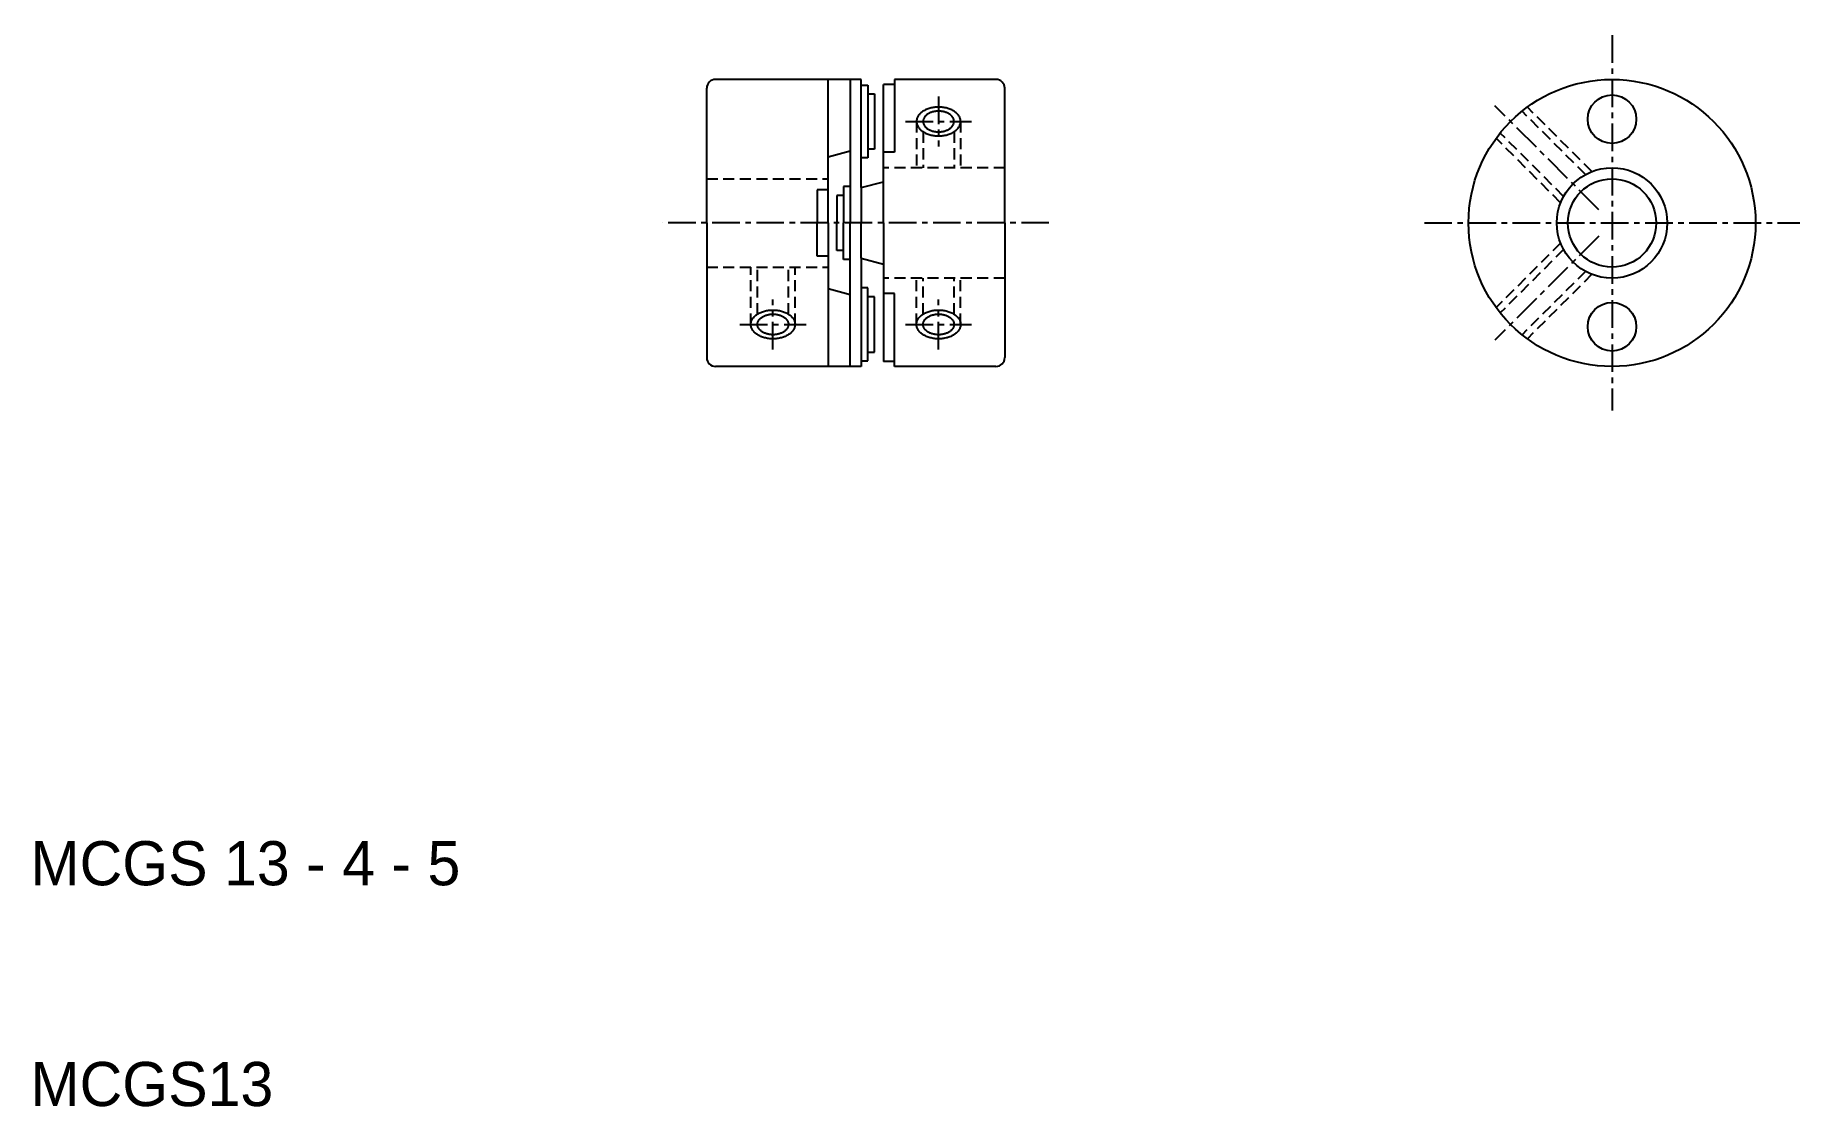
# Model space of a CAD drawing. Extents: x 0.2 to 80.1, y 0 to 48.5.
import ezdxf

# ---------------------------------------------------------------- set-up
doc = ezdxf.new("R2010")
doc.units = 0
doc.linetypes.add('CENTER', pattern=[2, 1.25, -0.25, 0.25, -0.25])
doc.linetypes.add('DASHED', pattern=[0.75, 0.5, -0.25])
doc.layers.get('0').update_dxf_attribs({"linetype": 'CONTINUOUS'})
doc.layers.add('CENTER', color=1, linetype='CENTER')

msp = doc.modelspace()

# ---------------------------------------------------------------- linework, layer by layer
at = {"color": 7, "linetype": 'CONTINUOUS'}
for p, q in [((37.127, 46.5), (31.027, 46.5)), ((36.127, 42.982), (36.127, 46.5)), ((37.127, 46.5), (37.127, 40)), ((37.627, 46.5), (37.127, 46.5)), ((37.627, 46.246), (37.627, 46.5)), ((43.727, 46.5), (39.127, 46.5)), ((39.127, 46.5), (39.127, 46.276)), ((30.627, 40), (30.627, 46.1)), ((37.627, 42.946), (37.627, 46.246)), ((37.627, 46.246), (37.927, 46.246)), ((37.927, 46.246), (37.927, 45.846)), ((37.927, 45.846), (37.927, 43.346)), ((37.927, 45.846), (38.227, 45.846)), ((38.227, 45.846), (38.227, 43.346)), ((38.627, 41.868), (38.627, 46.276)), ((39.127, 46.276), (38.627, 46.276)), ((39.127, 46.276), (39.127, 43.2)), ((44.127, 40), (44.127, 46.1)), ((37.127, 43.25), (36.127, 42.982)), ((38.227, 43.346), (37.927, 43.346)), ((37.927, 43.346), (37.927, 42.946)), ((39.127, 43.2), (38.627, 43.2)), ((36.127, 40), (36.127, 42.982)), ((37.627, 41.6), (37.627, 42.946)), ((37.927, 42.946), (37.627, 42.946)), ((36.827, 41.65), (36.827, 40)), ((37.127, 41.65), (36.827, 41.65)), ((37.627, 41.6), (38.627, 41.868)), ((37.627, 41.6), (37.627, 40)), ((38.627, 40), (38.627, 41.868)), ((35.627, 41.5), (35.627, 40)), ((36.127, 41.5), (35.627, 41.5)), ((36.527, 41.25), (36.527, 40)), ((36.827, 41.25), (36.527, 41.25)), ((30.627, 40), (30.627, 33.9)), ((35.627, 38.5), (35.627, 40)), ((36.127, 40), (36.127, 37.018)), ((36.527, 38.75), (36.527, 40)), ((36.827, 38.35), (36.827, 40)), ((37.127, 33.5), (37.127, 40)), ((37.627, 38.4), (37.627, 40)), ((38.627, 40), (38.627, 38.132)), ((44.127, 40), (44.127, 33.9)), ((36.127, 38.5), (35.627, 38.5)), ((36.827, 38.75), (36.527, 38.75)), ((37.627, 38.4), (37.627, 37.054)), ((37.627, 38.4), (38.627, 38.132)), ((37.127, 38.35), (36.827, 38.35)), ((38.627, 38.132), (38.627, 33.724)), ((36.127, 37.018), (36.127, 33.5)), ((37.127, 36.75), (36.127, 37.018)), ((37.627, 37.054), (37.627, 33.754)), ((37.927, 37.054), (37.627, 37.054)), ((37.927, 36.654), (37.927, 37.054)), ((39.127, 36.8), (38.627, 36.8)), ((39.127, 33.724), (39.127, 36.8)), ((37.927, 34.154), (37.927, 36.654)), ((38.227, 36.654), (37.927, 36.654)), ((38.227, 34.154), (38.227, 36.654)), ((37.627, 33.754), (37.627, 33.5)), ((37.627, 33.754), (37.927, 33.754)), ((37.927, 33.754), (37.927, 34.154)), ((37.927, 34.154), (38.227, 34.154)), ((39.127, 33.724), (38.627, 33.724)), ((39.127, 33.5), (39.127, 33.724)), ((37.127, 33.5), (31.027, 33.5)), ((37.627, 33.5), (37.127, 33.5)), ((43.727, 33.5), (39.127, 33.5))]:
    msp.add_line(p, q, dxfattribs=at)
at = {"color": 3, "linetype": 'DASHED'}
for p, q in [((70.425, 42.192), (67.552, 45.064)), ((70.714, 42.327), (67.792, 45.249)), ((40.127, 44.596), (40.127, 42.5)), ((40.427, 44.13), (40.427, 42.5)), ((41.827, 44.13), (41.827, 42.5)), ((42.127, 44.596), (42.127, 42.5)), ((69.435, 41.202), (66.562, 44.074)), ((69.3, 40.913), (66.378, 43.834)), ((44.127, 42.5), (38.627, 42.5)), ((30.627, 42), (36.127, 42)), ((69.3, 39.087), (66.378, 36.166)), ((69.435, 38.798), (66.562, 35.926)), ((30.627, 38), (36.127, 38)), ((32.627, 35.404), (32.627, 38)), ((32.927, 35.87), (32.927, 38)), ((34.327, 35.87), (34.327, 38)), ((34.627, 35.404), (34.627, 38)), ((70.425, 37.808), (67.552, 34.936)), ((70.714, 37.673), (67.792, 34.751)), ((44.127, 37.5), (38.627, 37.5)), ((40.127, 35.404), (40.127, 37.5)), ((40.427, 35.87), (40.427, 37.5)), ((41.827, 35.87), (41.827, 37.5)), ((42.127, 35.404), (42.127, 37.5))]:
    msp.add_line(p, q, dxfattribs=at)
at = {"color": 3, "linetype": 'CONTINUOUS'}
for points in [[(40.127, 44.596, 0), (40.128, 44.564, 0), (40.132, 44.532, 0), (40.138, 44.501, 0), (40.146, 44.469, 0), (40.157, 44.438, 0), (40.17, 44.407, 0), (40.185, 44.376, 0), (40.203, 44.346, 0), (40.223, 44.317, 0), (40.245, 44.289, 0), (40.269, 44.261, 0), (40.295, 44.234, 0), (40.324, 44.208, 0), (40.354, 44.182, 0), (40.386, 44.158, 0), (40.42, 44.135, 0), (40.455, 44.113, 0), (40.492, 44.092, 0), (40.531, 44.072, 0), (40.571, 44.054, 0), (40.613, 44.037, 0), (40.655, 44.021, 0), (40.699, 44.006, 0), (40.744, 43.993, 0), (40.79, 43.982, 0), (40.837, 43.972, 0), (40.884, 43.963, 0), (40.932, 43.956, 0), (40.98, 43.951, 0), (41.029, 43.947, 0), (41.078, 43.945, 0), (41.127, 43.944, 0), (41.176, 43.945, 0), (41.225, 43.947, 0), (41.274, 43.951, 0), (41.322, 43.956, 0), (41.37, 43.963, 0), (41.417, 43.972, 0), (41.464, 43.982, 0), (41.51, 43.993, 0), (41.554, 44.006, 0), (41.598, 44.021, 0), (41.641, 44.037, 0), (41.682, 44.054, 0), (41.722, 44.072, 0), (41.761, 44.092, 0), (41.798, 44.113, 0), (41.834, 44.135, 0), (41.868, 44.158, 0), (41.9, 44.182, 0), (41.93, 44.208, 0), (41.958, 44.234, 0), (41.985, 44.261, 0), (42.009, 44.289, 0), (42.031, 44.317, 0), (42.051, 44.346, 0), (42.068, 44.376, 0), (42.084, 44.407, 0), (42.097, 44.438, 0), (42.108, 44.469, 0), (42.116, 44.501, 0), (42.122, 44.532, 0), (42.126, 44.564, 0), (42.127, 44.596, 0), (42.126, 44.628, 0), (42.122, 44.66, 0), (42.116, 44.692, 0), (42.108, 44.724, 0), (42.097, 44.755, 0), (42.084, 44.786, 0), (42.068, 44.816, 0), (42.051, 44.846, 0), (42.031, 44.875, 0), (42.009, 44.904, 0), (41.985, 44.932, 0), (41.958, 44.959, 0), (41.93, 44.985, 0), (41.9, 45.01, 0), (41.868, 45.034, 0), (41.834, 45.057, 0), (41.798, 45.08, 0), (41.761, 45.1, 0), (41.722, 45.12, 0), (41.682, 45.139, 0), (41.641, 45.156, 0), (41.598, 45.171, 0), (41.554, 45.186, 0), (41.51, 45.199, 0), (41.464, 45.21, 0), (41.417, 45.221, 0), (41.37, 45.229, 0), (41.322, 45.236, 0), (41.274, 45.242, 0), (41.225, 45.245, 0), (41.176, 45.248, 0), (41.127, 45.249, 0), (41.078, 45.248, 0), (41.029, 45.245, 0), (40.98, 45.242, 0), (40.932, 45.236, 0), (40.884, 45.229, 0), (40.837, 45.221, 0), (40.79, 45.21, 0), (40.744, 45.199, 0), (40.699, 45.186, 0), (40.655, 45.171, 0), (40.613, 45.156, 0), (40.571, 45.139, 0), (40.531, 45.12, 0), (40.492, 45.1, 0), (40.455, 45.08, 0), (40.42, 45.057, 0), (40.386, 45.034, 0), (40.354, 45.01, 0), (40.324, 44.985, 0), (40.295, 44.959, 0), (40.269, 44.932, 0), (40.245, 44.904, 0), (40.223, 44.875, 0), (40.203, 44.846, 0), (40.185, 44.816, 0), (40.17, 44.786, 0), (40.157, 44.755, 0), (40.146, 44.724, 0), (40.138, 44.692, 0), (40.132, 44.66, 0), (40.128, 44.628, 0), (40.127, 44.596, 0)], [(32.627, 35.404, 0), (32.628, 35.436, 0), (32.632, 35.468, 0), (32.638, 35.499, 0), (32.646, 35.531, 0), (32.657, 35.562, 0), (32.67, 35.593, 0), (32.685, 35.624, 0), (32.703, 35.654, 0), (32.723, 35.683, 0), (32.745, 35.711, 0), (32.769, 35.739, 0), (32.795, 35.766, 0), (32.824, 35.792, 0), (32.854, 35.818, 0), (32.886, 35.842, 0), (32.92, 35.865, 0), (32.955, 35.887, 0), (32.992, 35.908, 0), (33.031, 35.928, 0), (33.071, 35.946, 0), (33.113, 35.963, 0), (33.155, 35.979, 0), (33.199, 35.994, 0), (33.244, 36.007, 0), (33.29, 36.018, 0), (33.337, 36.028, 0), (33.384, 36.037, 0), (33.432, 36.044, 0), (33.48, 36.049, 0), (33.529, 36.053, 0), (33.578, 36.055, 0), (33.627, 36.056, 0), (33.676, 36.055, 0), (33.725, 36.053, 0), (33.774, 36.049, 0), (33.822, 36.044, 0), (33.87, 36.037, 0), (33.917, 36.028, 0), (33.964, 36.018, 0), (34.01, 36.007, 0), (34.054, 35.994, 0), (34.098, 35.979, 0), (34.141, 35.963, 0), (34.182, 35.946, 0), (34.222, 35.928, 0), (34.261, 35.908, 0), (34.298, 35.887, 0), (34.334, 35.865, 0), (34.368, 35.842, 0), (34.4, 35.818, 0), (34.43, 35.792, 0), (34.458, 35.766, 0), (34.485, 35.739, 0), (34.509, 35.711, 0), (34.531, 35.683, 0), (34.551, 35.654, 0), (34.568, 35.624, 0), (34.584, 35.593, 0), (34.597, 35.562, 0), (34.608, 35.531, 0), (34.616, 35.499, 0), (34.622, 35.468, 0), (34.626, 35.436, 0), (34.627, 35.404, 0), (34.626, 35.372, 0), (34.622, 35.34, 0), (34.616, 35.308, 0), (34.608, 35.276, 0), (34.597, 35.245, 0), (34.584, 35.214, 0), (34.568, 35.184, 0), (34.551, 35.154, 0), (34.531, 35.125, 0), (34.509, 35.096, 0), (34.485, 35.068, 0), (34.458, 35.041, 0), (34.43, 35.015, 0), (34.4, 34.99, 0), (34.368, 34.966, 0), (34.334, 34.943, 0), (34.298, 34.92, 0), (34.261, 34.9, 0), (34.222, 34.88, 0), (34.182, 34.861, 0), (34.141, 34.844, 0), (34.098, 34.828, 0), (34.054, 34.814, 0), (34.01, 34.801, 0), (33.964, 34.79, 0), (33.917, 34.779, 0), (33.87, 34.771, 0), (33.822, 34.764, 0), (33.774, 34.758, 0), (33.725, 34.755, 0), (33.676, 34.752, 0), (33.627, 34.751, 0), (33.578, 34.752, 0), (33.529, 34.755, 0), (33.48, 34.758, 0), (33.432, 34.764, 0), (33.384, 34.771, 0), (33.337, 34.779, 0), (33.29, 34.79, 0), (33.244, 34.801, 0), (33.199, 34.814, 0), (33.155, 34.828, 0), (33.113, 34.844, 0), (33.071, 34.861, 0), (33.031, 34.88, 0), (32.992, 34.9, 0), (32.955, 34.92, 0), (32.92, 34.943, 0), (32.886, 34.966, 0), (32.854, 34.99, 0), (32.824, 35.015, 0), (32.795, 35.041, 0), (32.769, 35.068, 0), (32.745, 35.096, 0), (32.723, 35.125, 0), (32.703, 35.154, 0), (32.685, 35.184, 0), (32.67, 35.214, 0), (32.657, 35.245, 0), (32.646, 35.276, 0), (32.638, 35.308, 0), (32.632, 35.34, 0), (32.628, 35.372, 0), (32.627, 35.404, 0)], [(40.127, 35.404, 0), (40.128, 35.436, 0), (40.132, 35.468, 0), (40.138, 35.499, 0), (40.146, 35.531, 0), (40.157, 35.562, 0), (40.17, 35.593, 0), (40.185, 35.624, 0), (40.203, 35.654, 0), (40.223, 35.683, 0), (40.245, 35.711, 0), (40.269, 35.739, 0), (40.295, 35.766, 0), (40.324, 35.792, 0), (40.354, 35.818, 0), (40.386, 35.842, 0), (40.42, 35.865, 0), (40.455, 35.887, 0), (40.492, 35.908, 0), (40.531, 35.928, 0), (40.571, 35.946, 0), (40.613, 35.963, 0), (40.655, 35.979, 0), (40.699, 35.994, 0), (40.744, 36.007, 0), (40.79, 36.018, 0), (40.837, 36.028, 0), (40.884, 36.037, 0), (40.932, 36.044, 0), (40.98, 36.049, 0), (41.029, 36.053, 0), (41.078, 36.055, 0), (41.127, 36.056, 0), (41.176, 36.055, 0), (41.225, 36.053, 0), (41.274, 36.049, 0), (41.322, 36.044, 0), (41.37, 36.037, 0), (41.417, 36.028, 0), (41.464, 36.018, 0), (41.51, 36.007, 0), (41.554, 35.994, 0), (41.598, 35.979, 0), (41.641, 35.963, 0), (41.682, 35.946, 0), (41.722, 35.928, 0), (41.761, 35.908, 0), (41.798, 35.887, 0), (41.834, 35.865, 0), (41.868, 35.842, 0), (41.9, 35.818, 0), (41.93, 35.792, 0), (41.958, 35.766, 0), (41.985, 35.739, 0), (42.009, 35.711, 0), (42.031, 35.683, 0), (42.051, 35.654, 0), (42.068, 35.624, 0), (42.084, 35.593, 0), (42.097, 35.562, 0), (42.108, 35.531, 0), (42.116, 35.499, 0), (42.122, 35.468, 0), (42.126, 35.436, 0), (42.127, 35.404, 0), (42.126, 35.372, 0), (42.122, 35.34, 0), (42.116, 35.308, 0), (42.108, 35.276, 0), (42.097, 35.245, 0), (42.084, 35.214, 0), (42.068, 35.184, 0), (42.051, 35.154, 0), (42.031, 35.125, 0), (42.009, 35.096, 0), (41.985, 35.068, 0), (41.958, 35.041, 0), (41.93, 35.015, 0), (41.9, 34.99, 0), (41.868, 34.966, 0), (41.834, 34.943, 0), (41.798, 34.92, 0), (41.761, 34.9, 0), (41.722, 34.88, 0), (41.682, 34.861, 0), (41.641, 34.844, 0), (41.598, 34.828, 0), (41.554, 34.814, 0), (41.51, 34.801, 0), (41.464, 34.79, 0), (41.417, 34.779, 0), (41.37, 34.771, 0), (41.322, 34.764, 0), (41.274, 34.758, 0), (41.225, 34.755, 0), (41.176, 34.752, 0), (41.127, 34.751, 0), (41.078, 34.752, 0), (41.029, 34.755, 0), (40.98, 34.758, 0), (40.932, 34.764, 0), (40.884, 34.771, 0), (40.837, 34.779, 0), (40.79, 34.79, 0), (40.744, 34.801, 0), (40.699, 34.814, 0), (40.655, 34.828, 0), (40.613, 34.844, 0), (40.571, 34.861, 0), (40.531, 34.88, 0), (40.492, 34.9, 0), (40.455, 34.92, 0), (40.42, 34.943, 0), (40.386, 34.966, 0), (40.354, 34.99, 0), (40.324, 35.015, 0), (40.295, 35.041, 0), (40.269, 35.068, 0), (40.245, 35.096, 0), (40.223, 35.125, 0), (40.203, 35.154, 0), (40.185, 35.184, 0), (40.17, 35.214, 0), (40.157, 35.245, 0), (40.146, 35.276, 0), (40.138, 35.308, 0), (40.132, 35.34, 0), (40.128, 35.372, 0), (40.127, 35.404, 0)]]:
    msp.add_polyline3d(points, dxfattribs=at)
at = {"color": 7, "linetype": 'CONTINUOUS'}
for points in [[(40.427, 44.596, 0), (40.428, 44.573, 0), (40.43, 44.55, 0), (40.434, 44.528, 0), (40.44, 44.505, 0), (40.448, 44.482, 0), (40.457, 44.46, 0), (40.468, 44.438, 0), (40.48, 44.417, 0), (40.494, 44.396, 0), (40.51, 44.376, 0), (40.526, 44.355, 0), (40.545, 44.336, 0), (40.565, 44.317, 0), (40.586, 44.299, 0), (40.608, 44.282, 0), (40.632, 44.265, 0), (40.657, 44.249, 0), (40.683, 44.234, 0), (40.71, 44.22, 0), (40.738, 44.207, 0), (40.767, 44.195, 0), (40.797, 44.183, 0), (40.827, 44.173, 0), (40.859, 44.164, 0), (40.891, 44.155, 0), (40.924, 44.148, 0), (40.957, 44.142, 0), (40.99, 44.137, 0), (41.024, 44.133, 0), (41.058, 44.13, 0), (41.093, 44.129, 0), (41.127, 44.128, 0), (41.161, 44.129, 0), (41.195, 44.13, 0), (41.23, 44.133, 0), (41.263, 44.137, 0), (41.297, 44.142, 0), (41.33, 44.148, 0), (41.363, 44.155, 0), (41.395, 44.164, 0), (41.426, 44.173, 0), (41.457, 44.183, 0), (41.487, 44.195, 0), (41.516, 44.207, 0), (41.544, 44.22, 0), (41.571, 44.234, 0), (41.597, 44.249, 0), (41.622, 44.265, 0), (41.645, 44.282, 0), (41.668, 44.299, 0), (41.689, 44.317, 0), (41.709, 44.336, 0), (41.727, 44.355, 0), (41.744, 44.376, 0), (41.76, 44.396, 0), (41.774, 44.417, 0), (41.786, 44.438, 0), (41.797, 44.46, 0), (41.806, 44.482, 0), (41.813, 44.505, 0), (41.819, 44.528, 0), (41.824, 44.55, 0), (41.826, 44.573, 0), (41.827, 44.596, 0), (41.826, 44.619, 0), (41.824, 44.642, 0), (41.819, 44.665, 0), (41.813, 44.688, 0), (41.806, 44.71, 0), (41.797, 44.732, 0), (41.786, 44.754, 0), (41.774, 44.775, 0), (41.76, 44.796, 0), (41.744, 44.817, 0), (41.727, 44.837, 0), (41.709, 44.856, 0), (41.689, 44.875, 0), (41.668, 44.893, 0), (41.645, 44.911, 0), (41.622, 44.927, 0), (41.597, 44.943, 0), (41.571, 44.958, 0), (41.544, 44.972, 0), (41.516, 44.986, 0), (41.487, 44.998, 0), (41.457, 45.009, 0), (41.426, 45.019, 0), (41.395, 45.029, 0), (41.363, 45.037, 0), (41.33, 45.044, 0), (41.297, 45.05, 0), (41.263, 45.055, 0), (41.23, 45.059, 0), (41.195, 45.062, 0), (41.161, 45.064, 0), (41.127, 45.064, 0), (41.093, 45.064, 0), (41.058, 45.062, 0), (41.024, 45.059, 0), (40.99, 45.055, 0), (40.957, 45.05, 0), (40.924, 45.044, 0), (40.891, 45.037, 0), (40.859, 45.029, 0), (40.827, 45.019, 0), (40.797, 45.009, 0), (40.767, 44.998, 0), (40.738, 44.986, 0), (40.71, 44.972, 0), (40.683, 44.958, 0), (40.657, 44.943, 0), (40.632, 44.927, 0), (40.608, 44.911, 0), (40.586, 44.893, 0), (40.565, 44.875, 0), (40.545, 44.856, 0), (40.526, 44.837, 0), (40.51, 44.817, 0), (40.494, 44.796, 0), (40.48, 44.775, 0), (40.468, 44.754, 0), (40.457, 44.732, 0), (40.448, 44.71, 0), (40.44, 44.688, 0), (40.434, 44.665, 0), (40.43, 44.642, 0), (40.428, 44.619, 0), (40.427, 44.596, 0)], [(32.927, 35.404, 0), (32.928, 35.427, 0), (32.93, 35.45, 0), (32.934, 35.472, 0), (32.94, 35.495, 0), (32.948, 35.518, 0), (32.957, 35.54, 0), (32.968, 35.562, 0), (32.98, 35.583, 0), (32.994, 35.604, 0), (33.01, 35.624, 0), (33.026, 35.645, 0), (33.045, 35.664, 0), (33.065, 35.683, 0), (33.086, 35.701, 0), (33.108, 35.718, 0), (33.132, 35.735, 0), (33.157, 35.751, 0), (33.183, 35.766, 0), (33.21, 35.78, 0), (33.238, 35.793, 0), (33.267, 35.805, 0), (33.297, 35.817, 0), (33.328, 35.827, 0), (33.359, 35.836, 0), (33.391, 35.845, 0), (33.424, 35.852, 0), (33.457, 35.858, 0), (33.49, 35.863, 0), (33.524, 35.867, 0), (33.558, 35.87, 0), (33.593, 35.871, 0), (33.627, 35.872, 0), (33.661, 35.871, 0), (33.695, 35.87, 0), (33.73, 35.867, 0), (33.763, 35.863, 0), (33.797, 35.858, 0), (33.83, 35.852, 0), (33.863, 35.845, 0), (33.895, 35.836, 0), (33.926, 35.827, 0), (33.957, 35.817, 0), (33.987, 35.805, 0), (34.016, 35.793, 0), (34.044, 35.78, 0), (34.071, 35.766, 0), (34.097, 35.751, 0), (34.122, 35.735, 0), (34.145, 35.718, 0), (34.168, 35.701, 0), (34.189, 35.683, 0), (34.209, 35.664, 0), (34.227, 35.645, 0), (34.244, 35.624, 0), (34.26, 35.604, 0), (34.274, 35.583, 0), (34.286, 35.562, 0), (34.297, 35.54, 0), (34.306, 35.518, 0), (34.313, 35.495, 0), (34.319, 35.472, 0), (34.324, 35.45, 0), (34.326, 35.427, 0), (34.327, 35.404, 0), (34.326, 35.381, 0), (34.324, 35.358, 0), (34.319, 35.335, 0), (34.313, 35.312, 0), (34.306, 35.29, 0), (34.297, 35.268, 0), (34.286, 35.246, 0), (34.274, 35.225, 0), (34.26, 35.204, 0), (34.244, 35.183, 0), (34.227, 35.163, 0), (34.209, 35.144, 0), (34.189, 35.125, 0), (34.168, 35.107, 0), (34.145, 35.089, 0), (34.122, 35.073, 0), (34.097, 35.057, 0), (34.071, 35.042, 0), (34.044, 35.028, 0), (34.016, 35.014, 0), (33.987, 35.002, 0), (33.957, 34.991, 0), (33.926, 34.98, 0), (33.895, 34.971, 0), (33.863, 34.963, 0), (33.83, 34.956, 0), (33.797, 34.95, 0), (33.763, 34.945, 0), (33.73, 34.941, 0), (33.695, 34.938, 0), (33.661, 34.936, 0), (33.627, 34.936, 0), (33.593, 34.936, 0), (33.558, 34.938, 0), (33.524, 34.941, 0), (33.49, 34.945, 0), (33.457, 34.95, 0), (33.424, 34.956, 0), (33.391, 34.963, 0), (33.359, 34.971, 0), (33.328, 34.98, 0), (33.297, 34.991, 0), (33.267, 35.002, 0), (33.238, 35.014, 0), (33.21, 35.028, 0), (33.183, 35.042, 0), (33.157, 35.057, 0), (33.132, 35.073, 0), (33.108, 35.089, 0), (33.086, 35.107, 0), (33.065, 35.125, 0), (33.045, 35.144, 0), (33.026, 35.163, 0), (33.01, 35.183, 0), (32.994, 35.204, 0), (32.98, 35.225, 0), (32.968, 35.246, 0), (32.957, 35.268, 0), (32.948, 35.29, 0), (32.94, 35.312, 0), (32.934, 35.335, 0), (32.93, 35.358, 0), (32.928, 35.381, 0), (32.927, 35.404, 0)], [(40.427, 35.404, 0), (40.428, 35.427, 0), (40.43, 35.45, 0), (40.434, 35.472, 0), (40.44, 35.495, 0), (40.448, 35.518, 0), (40.457, 35.54, 0), (40.468, 35.562, 0), (40.48, 35.583, 0), (40.494, 35.604, 0), (40.51, 35.624, 0), (40.526, 35.645, 0), (40.545, 35.664, 0), (40.565, 35.683, 0), (40.586, 35.701, 0), (40.608, 35.718, 0), (40.632, 35.735, 0), (40.657, 35.751, 0), (40.683, 35.766, 0), (40.71, 35.78, 0), (40.738, 35.793, 0), (40.767, 35.805, 0), (40.797, 35.817, 0), (40.827, 35.827, 0), (40.859, 35.836, 0), (40.891, 35.845, 0), (40.924, 35.852, 0), (40.957, 35.858, 0), (40.99, 35.863, 0), (41.024, 35.867, 0), (41.058, 35.87, 0), (41.093, 35.871, 0), (41.127, 35.872, 0), (41.161, 35.871, 0), (41.195, 35.87, 0), (41.23, 35.867, 0), (41.263, 35.863, 0), (41.297, 35.858, 0), (41.33, 35.852, 0), (41.363, 35.845, 0), (41.395, 35.836, 0), (41.426, 35.827, 0), (41.457, 35.817, 0), (41.487, 35.805, 0), (41.516, 35.793, 0), (41.544, 35.78, 0), (41.571, 35.766, 0), (41.597, 35.751, 0), (41.622, 35.735, 0), (41.645, 35.718, 0), (41.668, 35.701, 0), (41.689, 35.683, 0), (41.709, 35.664, 0), (41.727, 35.645, 0), (41.744, 35.624, 0), (41.76, 35.604, 0), (41.774, 35.583, 0), (41.786, 35.562, 0), (41.797, 35.54, 0), (41.806, 35.518, 0), (41.813, 35.495, 0), (41.819, 35.472, 0), (41.824, 35.45, 0), (41.826, 35.427, 0), (41.827, 35.404, 0), (41.826, 35.381, 0), (41.824, 35.358, 0), (41.819, 35.335, 0), (41.813, 35.312, 0), (41.806, 35.29, 0), (41.797, 35.268, 0), (41.786, 35.246, 0), (41.774, 35.225, 0), (41.76, 35.204, 0), (41.744, 35.183, 0), (41.727, 35.163, 0), (41.709, 35.144, 0), (41.689, 35.125, 0), (41.668, 35.107, 0), (41.645, 35.089, 0), (41.622, 35.073, 0), (41.597, 35.057, 0), (41.571, 35.042, 0), (41.544, 35.028, 0), (41.516, 35.014, 0), (41.487, 35.002, 0), (41.457, 34.991, 0), (41.426, 34.98, 0), (41.395, 34.971, 0), (41.363, 34.963, 0), (41.33, 34.956, 0), (41.297, 34.95, 0), (41.263, 34.945, 0), (41.23, 34.941, 0), (41.195, 34.938, 0), (41.161, 34.936, 0), (41.127, 34.936, 0), (41.093, 34.936, 0), (41.058, 34.938, 0), (41.024, 34.941, 0), (40.99, 34.945, 0), (40.957, 34.95, 0), (40.924, 34.956, 0), (40.891, 34.963, 0), (40.859, 34.971, 0), (40.827, 34.98, 0), (40.797, 34.991, 0), (40.767, 35.002, 0), (40.738, 35.014, 0), (40.71, 35.028, 0), (40.683, 35.042, 0), (40.657, 35.057, 0), (40.632, 35.073, 0), (40.608, 35.089, 0), (40.586, 35.107, 0), (40.565, 35.125, 0), (40.545, 35.144, 0), (40.526, 35.163, 0), (40.51, 35.183, 0), (40.494, 35.204, 0), (40.48, 35.225, 0), (40.468, 35.246, 0), (40.457, 35.268, 0), (40.448, 35.29, 0), (40.44, 35.312, 0), (40.434, 35.335, 0), (40.43, 35.358, 0), (40.428, 35.381, 0), (40.427, 35.404, 0)]]:
    msp.add_polyline3d(points, dxfattribs=at)
for centre, radius in [((71.627, 40), 6.5), ((71.627, 44.7), 1.1), ((71.627, 40), 2.5), ((71.627, 40), 2), ((71.627, 35.3), 1.1)]:
    msp.add_circle(centre, radius, dxfattribs=at)
for centre, start, end in [((31.027, 46.1), 90, 180), ((43.727, 46.1), 0, 90), ((31.027, 33.9), 180, 270), ((43.727, 33.9), 270, 0)]:
    msp.add_arc(centre, 0.4, start, end, dxfattribs=at)
at = {"layer": 'CENTER', "color": 1, "linetype": 'CENTER'}
for p, q in [((71.627, 48.5), (71.627, 31.5)), ((41.127, 45.731), (41.127, 43.461)), ((71.028, 40.599), (66.324, 45.303)), ((39.63, 44.596), (42.624, 44.596)), ((46.127, 40), (28.627, 40)), ((63.127, 40), (80.127, 40)), ((71.028, 39.401), (66.324, 34.697)), ((33.627, 34.269), (33.627, 36.539)), ((41.127, 34.269), (41.127, 36.539)), ((32.13, 35.404), (35.124, 35.404)), ((39.63, 35.404), (42.624, 35.404))]:
    msp.add_line(p, q, dxfattribs=at)

# ---------------------------------------------------------------- texts
at = {"color": 7, "linetype": 'CONTINUOUS'}
for s, p in [('MCGS 13 - 4 - 5', (0, 10)), ('MCGS13', (0, 0))]:
    msp.add_text(s, height=2, dxfattribs=at).set_placement(p)

doc.saveas('drawing.dxf')
